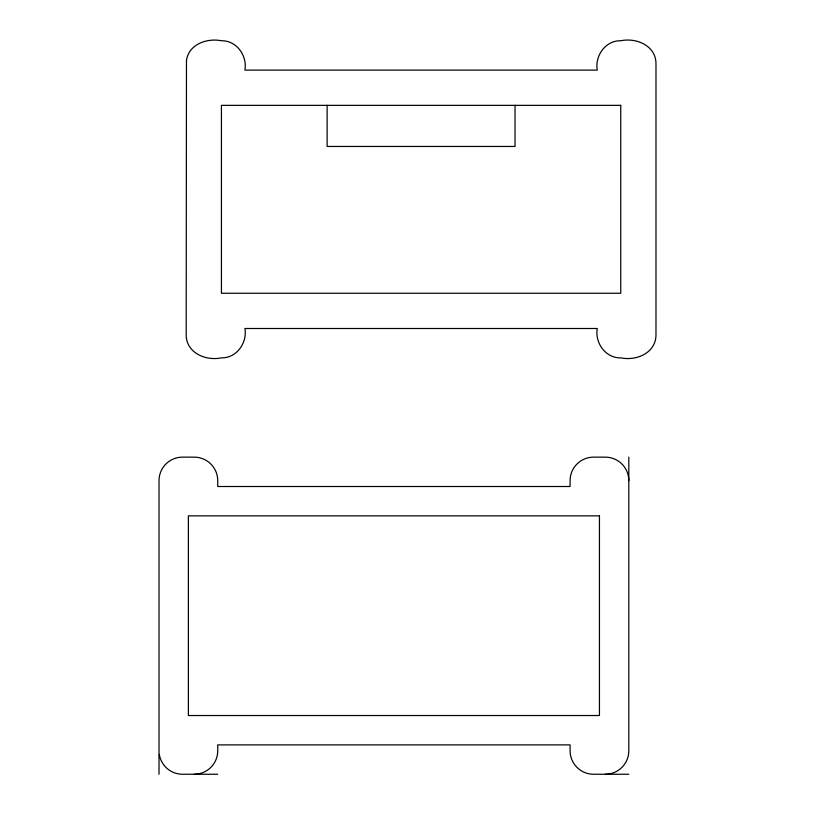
<?xml version="1.0" encoding="UTF-8"?>
<svg xmlns="http://www.w3.org/2000/svg" width="815" height="815" viewBox="0 0 815 815"><rect width="100%" height="100%" fill="white"/><g stroke="black" fill="none" stroke-linecap="round" stroke-linejoin="round"><path stroke-width="1.22" d="M159.017 774.25L159.017 480.626A23.492 23.492 0 0 1 182.509 457.144L194.255 457.144A23.492 23.492 0 0 1 217.737 480.626L217.737 486.504L570.093 486.504L570.093 480.626A23.492 23.492 0 0 1 593.575 457.144L605.321 457.144A23.492 23.492 0 0 1 628.813 480.626L628.813 750.758A23.492 23.492 0 0 1 605.321 774.25L593.575 774.25A23.492 23.492 0 0 1 570.093 750.758L570.093 744.89L217.737 744.89L217.737 750.758A23.492 23.492 0 0 1 194.255 774.25L182.509 774.25A23.492 23.492 0 0 1 159.312 754.435M628.813 457.144L628.813 480.626M194.255 774.25L217.737 774.25M605.321 774.25L628.813 774.25M515.039 105.349L515.039 146.456L327.131 146.456L327.131 105.349M186.472 60.565L186.187 334.374C185.861 352.742 205.502 361.188 221.425 357.856C236.554 358.254 247.454 342.83 244.908 328.496L597.263 328.496C594.716 342.83 605.616 358.254 620.745 357.856C636.668 361.188 656.309 352.742 655.983 334.374L655.983 64.242C656.309 45.874 636.668 37.419 620.745 40.75C605.616 40.353 594.716 55.777 597.263 70.11L244.908 70.11C247.454 55.777 236.554 40.353 221.425 40.75C207 37.857 188.622 44.244 186.472 60.565M620.745 105.349L221.425 105.349L221.425 293.268L620.745 293.268L620.745 105.349M599.453 515.864L188.377 515.864L188.377 715.529L599.453 715.529L599.453 515.864"/></g></svg>
